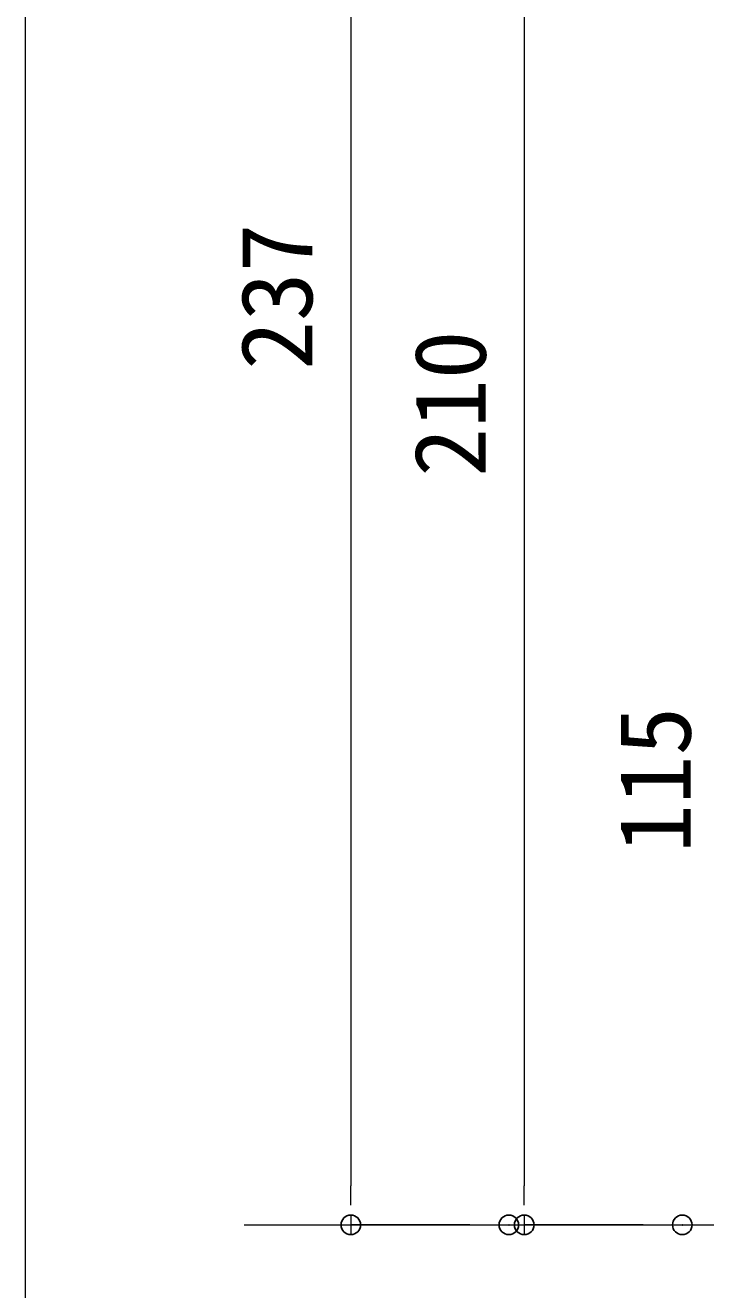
# Model space of a CAD drawing. Units: millimetres, scale not verified. Extents: x -1046 to 854, y -136 to 149.
# Drawn here: x -893.91 to -876.51, y -101.2 to -68.85 of the extents above; entities that cross this region are included whole.
import ezdxf
from ezdxf.enums import TextEntityAlignment as Align

# ---------------------------------------------------------------- set-up
doc = ezdxf.new("R2010")
doc.units = ezdxf.units.MM
doc.header["$PDMODE"] = 32
doc.header["$PDSIZE"] = 0.5
for name, color, linetype, lineweight in [('0-1_A10_通り芯寸法', 1, 'Continuous', 9), ('0-2_外形線2', 2, 'Continuous', 9), ('0-4_0', 2, 'Continuous', 9)]:
    doc.layers.add(name, color=color, linetype=linetype, lineweight=lineweight)
doc.layers.add('0-5_DEFPOINTS', color=7, linetype='Continuous')
doc.styles.add('ＭＳ ゴシック', font='')
doc.styles.get('ＭＳ ゴシック').set_extended_font_data('MS Gothic')

# ---------------------------------------------------------------- blocks, each defined once
blk = doc.blocks.new('_DOT')
at = {"layer": '0-4_0', "color": 7}
for p, q in [((-2.5, 0), (-5, 0)), ((-1.25, 0), (1.25, 0))]:
    blk.add_line(p, q, dxfattribs=at)

msp = doc.modelspace()

# ---------------------------------------------------------------- linework, layer by layer
at = {"layer": '0-1_A10_通り芯寸法', "color": 3}
msp.add_line((-893.914, 107.245), (-893.914, -120.151), dxfattribs=at)
at = {"layer": '0-1_A10_通り芯寸法'}
for p, q in [((-885.59, -53.137), (-885.59, -98.537)), ((-881.154, -58.537), (-881.154, -98.537)), ((-882.547, -99.537), (-885.59, -99.537)), ((-878.112, -99.537), (-881.154, -99.537))]:
    msp.add_line(p, q, dxfattribs=at)
at = {"layer": '0-2_外形線2'}
msp.add_line((-888.314, -99.537), (-651.612, -99.537), dxfattribs=at)
at = {"layer": '0-5_DEFPOINTS'}
for p in [(-885.59, -99.537), (-881.547, -99.537), (-881.154, -99.537), (-877.112, -99.537)]:
    msp.add_point(p, dxfattribs=at)

# ---------------------------------------------------------------- block references
at = {"layer": '0-1_A10_通り芯寸法', "xscale": 0.1999878, "yscale": 0.1999878, "rotation": 270}
for p in [(-885.59, -99.537), (-881.154, -99.537)]:
    msp.add_blockref('_DOT', p, dxfattribs=at)

# ---------------------------------------------------------------- texts
at = {"layer": '0-1_A10_通り芯寸法', "style": 'ＭＳ ゴシック'}
for s, p in [('237', (-886.023, -77.666)), ('210', (-881.587, -80.4)), ('115', (-876.347, -90.024))]:
    msp.add_text(s, height=1.833, rotation=90, dxfattribs=at).set_placement(p, align=Align.BOTTOM_LEFT)

doc.saveas('drawing.dxf')
